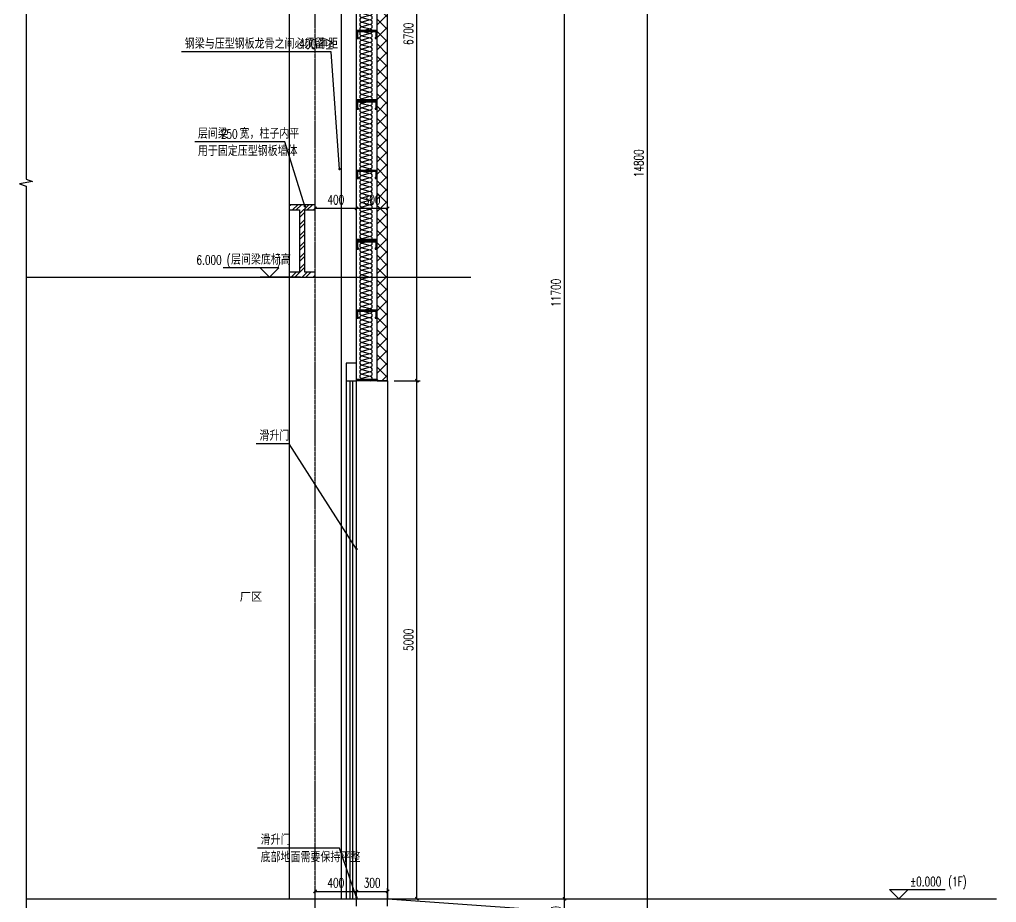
# Model space of a CAD drawing. Extents: x -1899985 to 1774885, y 556286 to 2175695.
# Drawn here: x -1501743 to -1492312, y 568222 to 576745 of the extents above; entities that cross this region are included whole.
import ezdxf

# ---------------------------------------------------------------- set-up
doc = ezdxf.new("R2010")
doc.units = 0
doc.header["$LTSCALE"] = 10
doc.header["$MEASUREMENT"] = 0
doc.linetypes.add('20剖面图$0$__DASH', pattern=[0.35, 0.25, -0.1])
doc.linetypes.add('20剖面图$0$DOTE', pattern=[2.42, 2, -0.2, 0.02, -0.2])
doc.layers.get('Defpoints').update_dxf_attribs({"color": 210})
for name, color, linetype in [('20剖面图$0$A-AXIS-D', 1, 'Continuous'), ('20剖面图$0$A-AXIS-DOTE', 14, '20剖面图$0$DOTE'), ('20剖面图$0$A-AXIS-DP', 126, 'Continuous'), ('20剖面图$0$A-AXIS-SYMB', 3, 'Continuous'), ('20剖面图$0$A-HATCH-2', 251, 'Continuous'), ('20剖面图$0$A-LIN-V', 9, 'Continuous'), ('20剖面图$0$A-SFCE', 30, 'Continuous'), ('20剖面图$0$A-WINDOW', 140, 'Continuous'), ('20剖面图$0$AS-WALL', 40, 'Continuous'), ('20剖面图$0$DIM_ELEV', 3, 'Continuous'), ('20剖面图$0$DIM_SYMB', 3, 'Continuous'), ('20剖面图$0$PUB_HATCH', 8, 'Continuous'), ('20剖面图$0$PUB_TEXT', 7, 'Continuous'), ('20剖面图$0$建-墙-填充', 8, 'Continuous'), ('20剖面图$0$建-柱-钢', 9, 'Continuous'), ('A-LIN-V', 9, 'Continuous')]:
    doc.layers.add(name, color=color, linetype=linetype)
doc.styles.add('20剖面图$0$_TCH_DIM', font='SIMPLEX', dxfattribs={"bigfont": 'GBCBIG'})
doc.styles.add('20剖面图$0$_TCH_DIM_T3', font='SIMPLEX', dxfattribs={"width": 0.705882, "bigfont": 'GBCBIG'})
doc.styles.add('20剖面图$0$图框', font='')
doc.styles.get('20剖面图$0$图框').set_extended_font_data('SimSun')
doc.dimstyles.new('20剖面图$0$_TCH_ARCH&&30', dxfattribs={"dimtxt": 89.25, "dimasz": 30, "dimexe": 30, "dimexo": 30, "dimgap": 37.875, "dimtad": 1, "dimdec": 0, "dimzin": 0, "dimdsep": 46, "dimtxsty": '20剖面图$0$_TCH_DIM_T3', "dimblk": '20剖面图$0$_ArchTick', "dimcen": 0.09, "dimclrt": 7, "dimazin": 2, "dimtfac": 1, "dimtdec": 0, "dimtix": 1, "dimtmove": 2, "dimatfit": 3, "dimfxl": 1, "dimtolj": 1, "dimtzin": 0, "dimarcsym": 0})

# ---------------------------------------------------------------- blocks, each defined once
blk = doc.blocks.new('20剖面图$0$_ArchTick')
at = {"color": 0, "linetype": 'ByBlock', "const_width": 0.4}
blk.add_lwpolyline([(-0.5, -0.5), (0.5, 0.5)], dxfattribs=at)
blk = doc.blocks.new('*D328')
at = {"layer": '20剖面图$0$A-AXIS-D', "color": 0, "lineweight": -2, "transparency": 16777216}
for p, q in [((-1496052.3, 582757.5), (-1495652.3, 582757.5)), ((-1495682.3, 567957.5), (-1495682.3, 582757.5)), ((-1496052.3, 567957.5), (-1495652.3, 567957.5))]:
    blk.add_line(p, q, dxfattribs=at)
at = {"layer": 'Defpoints', "color": 0, "transparency": 16777216}
for p in [(-1496082.3, 582757.5), (-1495682.3, 582757.5), (-1496082.3, 567957.5)]:
    blk.add_point(p, dxfattribs=at)
at = {"layer": '20剖面图$0$A-AXIS-D', "color": 0, "lineweight": -2, "transparency": 16777216, "xscale": 30, "yscale": 30, "zscale": 30}
for p, rotation in [((-1495682.3, 582757.5), 90), ((-1495682.3, 567957.5), 270)]:
    blk.add_blockref('20剖面图$0$_ArchTick', p, dxfattribs=dict(at, rotation=rotation))
at = {"layer": '20剖面图$0$A-AXIS-D', "color": 7, "transparency": 16777216, "insert": (-1495764.8, 575357.5), "char_height": 89.25, "attachment_point": 5, "rotation": 90, "style": '20剖面图$0$_TCH_DIM_T3'}
blk.add_mtext('\\A1;14800', dxfattribs=at)
blk = doc.blocks.new('*D329')
at = {"layer": '20剖面图$0$A-AXIS-D', "color": 0, "lineweight": -2, "transparency": 16777216}
for p, q in [((-1496852.3, 568257.5), (-1496452.3, 568257.5)), ((-1496482.3, 567957.5), (-1496482.3, 568257.5)), ((-1496852.3, 567957.5), (-1496452.3, 567957.5))]:
    blk.add_line(p, q, dxfattribs=at)
at = {"layer": 'Defpoints', "color": 0, "transparency": 16777216}
for p in [(-1496882.3, 568257.5), (-1496482.3, 568257.5), (-1496882.3, 567957.5)]:
    blk.add_point(p, dxfattribs=at)
at = {"layer": '20剖面图$0$A-AXIS-D', "color": 0, "lineweight": -2, "transparency": 16777216, "xscale": 30, "yscale": 30, "zscale": 30}
for p, rotation in [((-1496482.3, 568257.5), 90), ((-1496482.3, 567957.5), 270)]:
    blk.add_blockref('20剖面图$0$_ArchTick', p, dxfattribs=dict(at, rotation=rotation))
at = {"layer": '20剖面图$0$A-AXIS-D', "color": 7, "transparency": 16777216, "insert": (-1496564.8, 568107.5), "char_height": 89.25, "attachment_point": 5, "rotation": 90, "style": '20剖面图$0$_TCH_DIM_T3'}
blk.add_mtext('\\A1;300', dxfattribs=at)
blk = doc.blocks.new('*D330')
at = {"layer": '20剖面图$0$A-AXIS-D', "color": 0, "lineweight": -2, "transparency": 16777216}
for p, q in [((-1496852.3, 579957.5), (-1496452.3, 579957.5)), ((-1496482.3, 568257.5), (-1496482.3, 579957.5)), ((-1496852.3, 568257.5), (-1496452.3, 568257.5))]:
    blk.add_line(p, q, dxfattribs=at)
at = {"layer": 'Defpoints', "color": 0, "transparency": 16777216}
for p in [(-1496882.3, 579957.5), (-1496482.3, 579957.5), (-1496882.3, 568257.5)]:
    blk.add_point(p, dxfattribs=at)
at = {"layer": '20剖面图$0$A-AXIS-D', "color": 0, "lineweight": -2, "transparency": 16777216, "xscale": 30, "yscale": 30, "zscale": 30}
for p, rotation in [((-1496482.3, 579957.5), 90), ((-1496482.3, 568257.5), 270)]:
    blk.add_blockref('20剖面图$0$_ArchTick', p, dxfattribs=dict(at, rotation=rotation))
at = {"layer": '20剖面图$0$A-AXIS-D', "color": 7, "transparency": 16777216, "insert": (-1496564.8, 574107.5), "char_height": 89.25, "attachment_point": 5, "rotation": 90, "style": '20剖面图$0$_TCH_DIM_T3'}
blk.add_mtext('\\A1;11700', dxfattribs=at)
blk = doc.blocks.new('*D332')
at = {"layer": '20剖面图$0$A-AXIS-DP', "color": 0, "lineweight": -2, "transparency": 16777216}
for p, q in [((-1498127.7, 579957.5), (-1497876.6, 579957.5)), ((-1497906.6, 573257.5), (-1497906.6, 579957.5)), ((-1498127.7, 573257.5), (-1497876.6, 573257.5))]:
    blk.add_line(p, q, dxfattribs=at)
at = {"layer": 'Defpoints', "color": 0, "transparency": 16777216}
for p in [(-1498157.7, 579957.5), (-1497906.6, 579957.5), (-1498157.7, 573257.5)]:
    blk.add_point(p, dxfattribs=at)
at = {"layer": '20剖面图$0$A-AXIS-DP', "color": 0, "lineweight": -2, "transparency": 16777216, "xscale": 30, "yscale": 30, "zscale": 30}
for p, rotation in [((-1497906.6, 579957.5), 90), ((-1497906.6, 573257.5), 270)]:
    blk.add_blockref('20剖面图$0$_ArchTick', p, dxfattribs=dict(at, rotation=rotation))
at = {"layer": '20剖面图$0$A-AXIS-DP', "color": 7, "transparency": 16777216, "insert": (-1497989.1, 576607.5), "char_height": 89.25, "attachment_point": 5, "rotation": 90, "style": '20剖面图$0$_TCH_DIM_T3'}
blk.add_mtext('\\A1;6700', dxfattribs=at)
blk = doc.blocks.new('*D333')
at = {"layer": '20剖面图$0$A-AXIS-DP', "color": 0, "lineweight": -2, "transparency": 16777216}
for p, q in [((-1498127.7, 573257.5), (-1497876.6, 573257.5)), ((-1497906.6, 568257.5), (-1497906.6, 573257.5)), ((-1498127.7, 568257.5), (-1497876.6, 568257.5))]:
    blk.add_line(p, q, dxfattribs=at)
at = {"layer": 'Defpoints', "color": 0, "transparency": 16777216}
for p in [(-1498157.7, 573257.5), (-1497906.6, 573257.5), (-1498157.7, 568257.5)]:
    blk.add_point(p, dxfattribs=at)
at = {"layer": '20剖面图$0$A-AXIS-DP', "color": 0, "lineweight": -2, "transparency": 16777216, "xscale": 30, "yscale": 30, "zscale": 30}
for p, rotation in [((-1497906.6, 573257.5), 90), ((-1497906.6, 568257.5), 270)]:
    blk.add_blockref('20剖面图$0$_ArchTick', p, dxfattribs=dict(at, rotation=rotation))
at = {"layer": '20剖面图$0$A-AXIS-DP', "color": 7, "transparency": 16777216, "insert": (-1497989.1, 570757.5), "char_height": 89.25, "attachment_point": 5, "rotation": 90, "style": '20剖面图$0$_TCH_DIM_T3'}
blk.add_mtext('\\A1;5000', dxfattribs=at)
blk = doc.blocks.new('20剖面图$0$CURVEPATTERNLIB$SYSLIB$岩棉板')
at = {"color": 0}
for p, q in [((0, -17), (12, -67)), ((12, -67), (24, -17))]:
    blk.add_line(p, q, dxfattribs=at)
for centre, start, end in [((12, -17), 0, 180), ((0, -67), 270, 0), ((24, -67), 180, 270)]:
    blk.add_arc(centre, 12, start, end, dxfattribs=at)
blk = doc.blocks.new('20剖面图$0$CURVEPATTERNLIB$SYSLIB$防水材料1')
at = {"layer": '20剖面图$0$PUB_HATCH'}
h = blk.add_hatch(dxfattribs=at)
h.set_pattern_fill('ANSI31', color=256, scale=10, angle=90, style=0)
h.set_pattern_definition([(45, (-196995.837, -685381.036), (11.22532015, -11.22532015), [])])
h.paths.add_polyline_path([(35, 0), (0, 0), (0, -100), (35, -100), (35, -90), (30, -90), (30, -95), (5, -95), (5, -5), (30, -5), (30, -10), (35, -10)])
h = blk.add_hatch(dxfattribs=at)
h.set_pattern_fill('ANSI31', color=256, scale=10, angle=90, style=0)
h.set_pattern_definition([(45, (-196695.837, -685381.036), (11.22532015, -11.22532015), [])])
h.paths.add_polyline_path([(335, 0), (300, 0), (300, -100), (335, -100), (335, -90), (330, -90), (330, -95), (305, -95), (305, -5), (330, -5), (330, -10), (335, -10)])
at = {"layer": '20剖面图$0$A-LIN-V', "extrusion": (-3.26108e-18, 2.41725e-31, -1)}
blk.add_line((600, 0), (600, -100), dxfattribs=at)
at = {"layer": '20剖面图$0$A-LIN-V'}
for p, q in [((30, -10), (35, -10)), ((330, -10), (335, -10)), ((30, -90), (35, -90)), ((330, -90), (335, -90))]:
    blk.add_line(p, q, dxfattribs=at)
at = {"layer": '20剖面图$0$A-LIN-V', "extrusion": (-3.26108e-18, 2.41725e-31, -1)}
for points in [[(-35, -10), (-35, 0), (0, 0), (0, -100), (-35, -100), (-35, -90)], [(-335, -10), (-335, 0), (-300, 0), (-300, -100), (-335, -100), (-335, -90)], [(-30, -10), (-30, -5), (-5, -5), (-5, -95), (-30, -95), (-30, -90)], [(-330, -10), (-330, -5), (-305, -5), (-305, -95), (-330, -95), (-330, -90)]]:
    blk.add_lwpolyline(points, dxfattribs=at)
at = {"layer": '20剖面图$0$A-LIN-V', "xscale": 0.8142221102150538, "yscale": 0.8108108108108109, "zscale": 0.8142221102150538}
for p in [(0, -20.1), (19.5, -20.1), (39.1, -20.1), (58.6, -20.1), (78.2, -20.1), (97.7, -20.1), (117.2, -20.1), (136.8, -20.1), (156.3, -20.1), (175.9, -20.1), (195.4, -20.1), (215, -20.1), (234.5, -20.1), (254, -20.1), (273.6, -20.1), (293.1, -20.1), (312.7, -20.1), (332.2, -20.1), (351.7, -20.1), (371.3, -20.1), (390.8, -20.1), (410.4, -20.1), (429.9, -20.1), (449.5, -20.1), (469, -20.1), (488.5, -20.1), (508.1, -20.1), (527.6, -20.1), (547.2, -20.1), (566.7, -20.1), (586.2, -20.1)]:
    blk.add_blockref('20剖面图$0$CURVEPATTERNLIB$SYSLIB$岩棉板', p, dxfattribs=at)
blk = doc.blocks.new('*D335')
at = {"layer": '20剖面图$0$A-AXIS-SYMB', "color": 0, "lineweight": -2, "transparency": 16777216}
for p, q in [((-1498889.5, 574802.7), (-1498889.5, 574952.7)), ((-1498889.5, 574922.7), (-1498489.7, 574922.7)), ((-1498489.7, 574802.7), (-1498489.7, 574952.7))]:
    blk.add_line(p, q, dxfattribs=at)
at = {"layer": 'Defpoints', "color": 0, "transparency": 16777216}
for p in [(-1498489.7, 574922.7), (-1498889.5, 574772.7), (-1498489.7, 574772.7)]:
    blk.add_point(p, dxfattribs=at)
at = {"layer": '20剖面图$0$A-AXIS-SYMB', "color": 0, "lineweight": -2, "transparency": 16777216, "xscale": 30, "yscale": 30, "zscale": 30, "rotation": 180}
blk.add_blockref('20剖面图$0$_ArchTick', (-1498889.5, 574922.7), dxfattribs=at)
at = {"layer": '20剖面图$0$A-AXIS-SYMB', "color": 0, "lineweight": -2, "transparency": 16777216, "xscale": 30, "yscale": 30, "zscale": 30}
blk.add_blockref('20剖面图$0$_ArchTick', (-1498489.7, 574922.7), dxfattribs=at)
at = {"layer": '20剖面图$0$A-AXIS-SYMB', "color": 7, "transparency": 16777216, "insert": (-1498689.6, 575005.2), "char_height": 89.25, "attachment_point": 5, "style": '20剖面图$0$_TCH_DIM_T3'}
blk.add_mtext('\\A1;400', dxfattribs=at)
blk = doc.blocks.new('*D336')
at = {"layer": '20剖面图$0$A-AXIS-SYMB', "color": 0, "lineweight": -2, "transparency": 16777216}
for p, q in [((-1498489.7, 574802.7), (-1498489.7, 574952.7)), ((-1498489.7, 574922.7), (-1498189.7, 574922.7)), ((-1498189.7, 574802.7), (-1498189.7, 574952.7))]:
    blk.add_line(p, q, dxfattribs=at)
at = {"layer": 'Defpoints', "color": 0, "transparency": 16777216}
for p in [(-1498189.7, 574922.7), (-1498489.7, 574772.7), (-1498189.7, 574772.7)]:
    blk.add_point(p, dxfattribs=at)
at = {"layer": '20剖面图$0$A-AXIS-SYMB', "color": 0, "lineweight": -2, "transparency": 16777216, "xscale": 30, "yscale": 30, "zscale": 30, "rotation": 180}
blk.add_blockref('20剖面图$0$_ArchTick', (-1498489.7, 574922.7), dxfattribs=at)
at = {"layer": '20剖面图$0$A-AXIS-SYMB', "color": 0, "lineweight": -2, "transparency": 16777216, "xscale": 30, "yscale": 30, "zscale": 30}
blk.add_blockref('20剖面图$0$_ArchTick', (-1498189.7, 574922.7), dxfattribs=at)
at = {"layer": '20剖面图$0$A-AXIS-SYMB', "color": 7, "transparency": 16777216, "insert": (-1498339.7, 575005.2), "char_height": 89.25, "attachment_point": 5, "style": '20剖面图$0$_TCH_DIM_T3'}
blk.add_mtext('\\A1;300', dxfattribs=at)
blk = doc.blocks.new('*D339')
at = {"layer": '20剖面图$0$A-AXIS-DP', "color": 0, "lineweight": -2, "transparency": 16777216}
for p, q in [((-1498489.4, 568187.5), (-1498489.4, 568358.9)), ((-1498489.4, 568328.9), (-1498189.7, 568328.9)), ((-1498189.7, 568187.5), (-1498189.7, 568358.9))]:
    blk.add_line(p, q, dxfattribs=at)
at = {"layer": 'Defpoints', "color": 0, "transparency": 16777216}
for p in [(-1498189.7, 568328.9), (-1498489.4, 568157.5), (-1498189.7, 568157.5)]:
    blk.add_point(p, dxfattribs=at)
at = {"layer": '20剖面图$0$A-AXIS-DP', "color": 0, "lineweight": -2, "transparency": 16777216, "xscale": 30, "yscale": 30, "zscale": 30, "rotation": 180}
blk.add_blockref('20剖面图$0$_ArchTick', (-1498489.4, 568328.9), dxfattribs=at)
at = {"layer": '20剖面图$0$A-AXIS-DP', "color": 0, "lineweight": -2, "transparency": 16777216, "xscale": 30, "yscale": 30, "zscale": 30}
blk.add_blockref('20剖面图$0$_ArchTick', (-1498189.7, 568328.9), dxfattribs=at)
at = {"layer": '20剖面图$0$A-AXIS-DP', "color": 7, "transparency": 16777216, "insert": (-1498339.5, 568411.4), "char_height": 89.25, "attachment_point": 5, "style": '20剖面图$0$_TCH_DIM_T3'}
blk.add_mtext('\\A1;300', dxfattribs=at)
blk = doc.blocks.new('*D340')
at = {"layer": '20剖面图$0$A-AXIS-DP', "color": 0, "lineweight": -2, "transparency": 16777216}
for p, q in [((-1498889.5, 568187.5), (-1498889.5, 568358.9)), ((-1498889.5, 568328.9), (-1498489.4, 568328.9)), ((-1498489.4, 568187.5), (-1498489.4, 568358.9))]:
    blk.add_line(p, q, dxfattribs=at)
at = {"layer": 'Defpoints', "color": 0, "transparency": 16777216}
for p in [(-1498489.4, 568328.9), (-1498889.5, 568157.5), (-1498489.4, 568157.5)]:
    blk.add_point(p, dxfattribs=at)
at = {"layer": '20剖面图$0$A-AXIS-DP', "color": 0, "lineweight": -2, "transparency": 16777216, "xscale": 30, "yscale": 30, "zscale": 30, "rotation": 180}
blk.add_blockref('20剖面图$0$_ArchTick', (-1498889.5, 568328.9), dxfattribs=at)
at = {"layer": '20剖面图$0$A-AXIS-DP', "color": 0, "lineweight": -2, "transparency": 16777216, "xscale": 30, "yscale": 30, "zscale": 30}
blk.add_blockref('20剖面图$0$_ArchTick', (-1498489.4, 568328.9), dxfattribs=at)
at = {"layer": '20剖面图$0$A-AXIS-DP', "color": 7, "transparency": 16777216, "insert": (-1498689.5, 568411.4), "char_height": 89.25, "attachment_point": 5, "style": '20剖面图$0$_TCH_DIM_T3'}
blk.add_mtext('\\A1;400', dxfattribs=at)
blk = doc.blocks.new('20剖面图')
at = {"layer": '20剖面图$0$PUB_HATCH'}
h = blk.add_hatch(dxfattribs=at)
h.set_pattern_fill('多孔材料', color=256, scale=30, style=0)
h.set_pattern_definition([(45, (60, 0), (-60.000061, 60.000061), []), (135, (60, 0), (-60.000061, -60.000061), [])])
h.paths.add_polyline_path([(-1498189.7, 573257.5), (-1498189.7, 582707.5), (-1498289.7, 582707.5), (-1498289.7, 573257.5)])
at = {"layer": '20剖面图$0$建-墙-填充'}
h = blk.add_hatch(dxfattribs=at)
h.set_pattern_fill('金属', color=256, scale=30, style=0)
h.set_pattern_definition([(45, (0, 0), (-53.0330086, 53.0330086), []), (45, (35.355, 0), (-53.0330086, 53.0330086), [])])
h.paths.add_polyline_path([(-1498889.5, 574957.5), (-1499139.5, 574957.5), (-1499139.5, 574907.5), (-1499039.5, 574907.5), (-1499039.5, 574307.5), (-1499139.5, 574307.5), (-1499139.5, 574257.5), (-1498889.5, 574257.5), (-1498889.5, 574307.5), (-1498989.5, 574307.5), (-1498989.5, 574907.5), (-1498889.5, 574907.5)])
at = {"layer": '20剖面图$0$A-AXIS-DOTE'}
blk.add_line((-1498889.5, 565580.6), (-1498889.5, 585146), dxfattribs=at)
at = {"layer": '20剖面图$0$A-AXIS-DOTE', "linetype": '20剖面图$0$__DASH', "ltscale": 2}
for p, q in [((-1501679.9, 574257.5), (-1497384.9, 574257.5)), ((-1501679.9, 568257.5), (-1492312.2, 568257.5))]:
    blk.add_line(p, q, dxfattribs=at)
at = {"layer": '20剖面图$0$A-AXIS-SYMB'}
for p, q in [((-1498736.2, 576431.8), (-1500178.6, 576431.8)), ((-1498654.2, 575301.7), (-1498736.2, 576431.8)), ((-1499183.2, 575564), (-1500052.1, 575564)), ((-1498989.1, 574942.4), (-1499183.2, 575564)), ((-1499139.5, 572647.7), (-1499458.5, 572647.7)), ((-1498489.7, 571633.2), (-1499139.5, 572647.7)), ((-1498653.6, 568747), (-1499446.9, 568747)), ((-1498489.7, 568270.5), (-1498653.6, 568747))]:
    blk.add_line(p, q, dxfattribs=at)
at = {"layer": '20剖面图$0$A-AXIS-SYMB', "const_width": 12}
for points in [[(-1498653.7, 575295.7, 1), (-1498654.6, 575307.6, 1)], [(-1498987.3, 574936.7, 1), (-1498990.9, 574948.1, 1)], [(-1498486.4, 571628.1, 1), (-1498492.9, 571638.2, 1)], [(-1498487.7, 568264.8, 1), (-1498491.6, 568276.2, 1)]]:
    blk.add_lwpolyline(points, format="xyb", close=True, dxfattribs=at)
at = {"layer": '20剖面图$0$A-HATCH-2'}
for p, q in [((-1499139.5, 579957.5), (-1499139.5, 568257.5)), ((-1498639.5, 579957.5), (-1498639.5, 568257.5))]:
    blk.add_line(p, q, dxfattribs=at)
at = {"layer": '20剖面图$0$A-LIN-V'}
for p, q in [((-1498489.7, 573257.5), (-1498489.7, 582707.5)), ((-1498189.7, 573257.5), (-1498189.7, 568257.5))]:
    blk.add_line(p, q, dxfattribs=at)
at = {"layer": '20剖面图$0$A-SFCE'}
for p, q in [((-1501679.9, 568257.5), (-1498889.5, 568257.5)), ((-1498889.5, 568257.5), (-1498189.7, 568257.5)), ((-1498189.7, 568257.5), (-1493954, 567957.5))]:
    blk.add_line(p, q, dxfattribs=at)
at = {"layer": '20剖面图$0$A-WINDOW'}
for points in [[(-1498589.7, 573427.5), (-1498589.7, 573427.5), (-1498589.7, 573257.5), (-1498489.7, 573257.5), (-1498489.7, 573427.5), (-1498589.7, 573427.5)], [(-1498589.7, 573257.5), (-1498589.7, 568257.5)], [(-1498554.7, 573257.5), (-1498554.7, 568257.5)]]:
    blk.add_lwpolyline(points, dxfattribs=at)
at = {"layer": '20剖面图$0$A-WINDOW', "elevation": 0}
for points in [[(-1498524.7, 568257.5), (-1498524.7, 573257.5)], [(-1498489.7, 568257.5), (-1498489.7, 573257.5)]]:
    blk.add_lwpolyline(points, dxfattribs=at)
at = {"layer": '20剖面图$0$AS-WALL'}
for p, q in [((-1498289.7, 573257.5), (-1498289.7, 582707.5)), ((-1498189.7, 573257.5), (-1498189.7, 582707.5)), ((-1498289.7, 573257.5), (-1498189.7, 573257.5))]:
    blk.add_line(p, q, dxfattribs=at)
blk.add_lwpolyline([(-1498189.7, 573257.5), (-1498489.7, 573257.5)], dxfattribs=at)
at = {"layer": '20剖面图$0$DIM_ELEV'}
for p, q in [((-1499239.9, 574347.5), (-1499776.3, 574347.5)), ((-1499329.9, 574257.5), (-1499419.9, 574347.5)), ((-1499329.9, 574257.5), (-1499239.9, 574347.5)), ((-1499029.5, 574257.5), (-1499419.9, 574257.5)), ((-1493254, 568257.5), (-1493344, 568347.5)), ((-1493344, 568347.5), (-1492807.6, 568347.5)), ((-1493254, 568257.5), (-1493164, 568347.5)), ((-1493464, 568257.5), (-1493164, 568257.5))]:
    blk.add_line(p, q, dxfattribs=at)
at = {"layer": '20剖面图$0$DIM_SYMB'}
blk.add_lwpolyline([(-1501679.9, 584475.8), (-1501679.9, 575203.5), (-1501616.9, 575180.6), (-1501742.9, 575158.4), (-1501679.9, 575136), (-1501679.9, 565863.8)], dxfattribs=at)
at = {"layer": '20剖面图$0$建-柱-钢'}
for p, q in [((-1498889.5, 574957.5), (-1499139.5, 574957.5)), ((-1499139.5, 574957.5), (-1499139.5, 574907.5)), ((-1499139.5, 574907.5), (-1499039.5, 574907.5)), ((-1499039.5, 574907.5), (-1499039.5, 574307.5)), ((-1498989.5, 574307.5), (-1498989.5, 574907.5)), ((-1498989.5, 574907.5), (-1498889.5, 574907.5)), ((-1498889.5, 574907.5), (-1498889.5, 574957.5)), ((-1499039.5, 574307.5), (-1499139.5, 574307.5)), ((-1499139.5, 574307.5), (-1499139.5, 574257.5)), ((-1499139.5, 574257.5), (-1498889.5, 574257.5)), ((-1498889.5, 574307.5), (-1498989.5, 574307.5)), ((-1498889.5, 574257.5), (-1498889.5, 574307.5))]:
    blk.add_line(p, q, dxfattribs=at)
at = {"layer": '20剖面图$0$A-HATCH-2', "xscale": 2.22852721177872, "yscale": 1.999999999990687, "zscale": 1.999999999990687, "rotation": 269.9999999972868}
for p in [(-1498289.7, 577307.5), (-1498289.7, 575957.5), (-1498289.7, 574607.5)]:
    blk.add_blockref('20剖面图$0$CURVEPATTERNLIB$SYSLIB$防水材料1', p, dxfattribs=at)
at = {"layer": '20剖面图$0$PUB_TEXT'}
for s, height, style, p in [('钢梁与压型钢板龙骨之间必须留≥', 101.277, '20剖面图$0$_TCH_DIM', (-1500147.1, 576463.3)), ('净距', 101.28, '20剖面图$0$_TCH_DIM', (-1498861.2, 576463.3)), ('层间梁', 101.28, '20剖面图$0$_TCH_DIM', (-1500020.6, 575595.5)), ('宽，柱子内平', 101.28, '20剖面图$0$_TCH_DIM', (-1499619.4, 575595.5)), ('用于固定压型钢板墙体', 101.28, '20剖面图$0$_TCH_DIM', (-1500020.6, 575427.5)), ('层间梁底标高', 101.28, '20剖面图$0$_TCH_DIM', (-1499701.5, 574379)), ('滑升门', 101.28, '20剖面图$0$_TCH_DIM', (-1499427, 572679.2)), ('厂区', 79.3, '20剖面图$0$图框', (-1499617.6, 571133.6)), ('滑升门', 101.28, '20剖面图$0$_TCH_DIM', (-1499415.4, 568778.5)), ('底部地面需要保持平整', 101.28, '20剖面图$0$_TCH_DIM', (-1499415.4, 568610.5))]:
    blk.add_text(s, height=height, dxfattribs=dict(at, style=style)).set_placement(p)
at = {"layer": '20剖面图$0$PUB_TEXT', "style": '20剖面图$0$_TCH_DIM', "width": 0.705882}
for s, height, p in [('400', 89.25, (-1499041.2, 576463.3)), ('250', 89.25, (-1499799.4, 575595.5)), ('6.000', 89.25, (-1500034.5, 574379)), ('(', 89.2, (-1499743.5, 574379)), (')', 89.2, (-1499259.1, 574379)), ('(1F)', 89.25, (-1492777.6, 568379)), ('%%P0.000', 89.25, (-1493146.6, 568379))]:
    blk.add_text(s, height=height, dxfattribs=at).set_placement(p)
at = {"layer": '20剖面图$0$A-AXIS-D'}
for p1, p2, picture, middle in [((-1496082.3, 567957.5), (-1496082.3, 582757.5), '*D328', (-1495764.8, 575357.5)), ((-1496882.3, 568257.5), (-1496882.3, 579957.5), '*D330', (-1496564.8, 574107.5)), ((-1496882.3, 567957.5), (-1496882.3, 568257.5), '*D329', (-1496564.8, 568107.5))]:
    dim = blk.add_aligned_dim(p1=p1, p2=p2, distance=-400, dimstyle='20剖面图$0$_TCH_ARCH&&30', dxfattribs=at)
    dim.commit()
    dim.dimension.update_dxf_attribs({"geometry": picture, "text_midpoint": middle})
at = {"layer": '20剖面图$0$A-AXIS-DP'}
for p1, p2, distance, picture, middle in [((-1498157.7, 573257.5), (-1498157.7, 579957.5), -251.1, '*D332', (-1497989.1, 576607.5)), ((-1498157.7, 568257.5), (-1498157.7, 573257.5), -251.1, '*D333', (-1497989.1, 570757.5)), ((-1498889.5, 568157.5), (-1498489.4, 568157.5), 171.4, '*D340', (-1498689.5, 568411.4)), ((-1498489.4, 568157.5), (-1498189.7, 568157.5), 171.4, '*D339', (-1498339.5, 568411.4))]:
    dim = blk.add_aligned_dim(p1=p1, p2=p2, distance=distance, dimstyle='20剖面图$0$_TCH_ARCH&&30', dxfattribs=at)
    dim.commit()
    dim.dimension.update_dxf_attribs({"geometry": picture, "text_midpoint": middle})
at = {"layer": '20剖面图$0$A-AXIS-SYMB', "color": 1}
for p1, p2, picture, middle in [((-1498889.5, 574772.7), (-1498489.7, 574772.7), '*D335', (-1498689.6, 575005.2)), ((-1498489.7, 574772.7), (-1498189.7, 574772.7), '*D336', (-1498339.7, 575005.2))]:
    dim = blk.add_aligned_dim(p1=p1, p2=p2, distance=150, dimstyle='20剖面图$0$_TCH_ARCH&&30', dxfattribs=at)
    dim.commit()
    dim.dimension.update_dxf_attribs({"geometry": picture, "text_midpoint": middle})

msp = doc.modelspace()

# ---------------------------------------------------------------- block references
at = {"layer": 'A-LIN-V'}
msp.add_blockref('20剖面图', (0, 0), dxfattribs=at)

doc.saveas('drawing.dxf')
